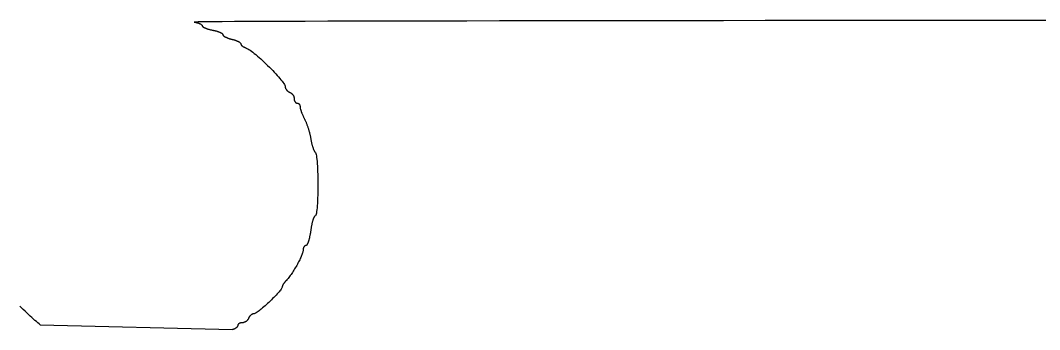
# Model space of a CAD drawing. Extents: x 30.9 to 78.4, y 89.6 to 108.4.
# Drawn here: x 42.53 to 54.34, y 89.58 to 93.16 of the extents above; entities that cross this region are included whole.
import ezdxf

# ---------------------------------------------------------------- set-up
doc = ezdxf.new("R2010")
doc.units = 0
doc.layers.get('0').update_dxf_attribs({"linetype": 'CONTINUOUS'})

msp = doc.modelspace()

# ---------------------------------------------------------------- linework, layer by layer
msp.add_line((42.761, 89.637), (44.988, 89.583))
at = {"color": 7}
for points in [[(54.812, 93.162), (54.264, 93.161), (53.723, 93.161), (53.191, 93.161), (52.667, 93.16), (52.153, 93.16), (51.649, 93.159), (51.157, 93.159), (50.676, 93.158), (50.208, 93.158), (49.753, 93.157), (49.312, 93.157), (48.885, 93.156), (48.475, 93.155), (48.08, 93.155), (47.702, 93.154), (47.342, 93.153), (47, 93.153), (46.677, 93.152), (46.374, 93.151), (46.091, 93.151), (45.83, 93.15), (45.59, 93.149), (45.373, 93.148), (45.18, 93.148), (45.011, 93.147), (44.866, 93.146), (44.747, 93.145), (44.655, 93.144), (44.589, 93.144), (44.551, 93.143), (44.542, 93.142)], [(44.542, 93.142), (44.547, 93.141), (44.551, 93.14), (44.556, 93.14), (44.561, 93.139), (44.566, 93.138), (44.57, 93.136), (44.575, 93.135), (44.579, 93.134), (44.584, 93.133), (44.588, 93.132), (44.592, 93.13), (44.596, 93.129), (44.6, 93.127), (44.603, 93.126), (44.607, 93.124), (44.61, 93.123), (44.613, 93.121), (44.616, 93.12), (44.619, 93.118), (44.621, 93.117), (44.624, 93.115), (44.626, 93.114), (44.628, 93.112), (44.63, 93.11), (44.632, 93.109), (44.633, 93.107), (44.634, 93.106), (44.635, 93.104), (44.636, 93.103), (44.636, 93.101), (44.636, 93.1)], [(44.636, 93.1), (44.636, 93.098), (44.637, 93.096), (44.638, 93.095), (44.639, 93.093), (44.64, 93.092), (44.642, 93.09), (44.644, 93.088), (44.646, 93.086), (44.649, 93.085), (44.652, 93.083), (44.655, 93.081), (44.658, 93.079), (44.661, 93.077), (44.665, 93.076), (44.669, 93.074), (44.674, 93.072), (44.678, 93.07), (44.683, 93.069), (44.687, 93.067), (44.692, 93.065), (44.697, 93.063), (44.703, 93.062), (44.708, 93.06), (44.714, 93.059), (44.72, 93.057), (44.725, 93.056), (44.731, 93.054), (44.737, 93.053), (44.744, 93.051), (44.75, 93.05), (44.756, 93.049)], [(44.756, 93.049), (44.763, 93.048), (44.769, 93.046), (44.775, 93.045), (44.781, 93.043), (44.787, 93.042), (44.793, 93.04), (44.799, 93.039), (44.804, 93.037), (44.81, 93.036), (44.815, 93.034), (44.82, 93.032), (44.825, 93.03), (44.83, 93.029), (44.835, 93.027), (44.839, 93.025), (44.843, 93.023), (44.847, 93.021), (44.851, 93.019), (44.855, 93.017), (44.858, 93.016), (44.861, 93.014), (44.864, 93.012), (44.866, 93.01), (44.869, 93.008), (44.871, 93.006), (44.872, 93.005), (44.874, 93.003), (44.875, 93.001), (44.876, 92.999), (44.876, 92.998), (44.877, 92.996)], [(44.877, 92.996), (44.877, 92.995), (44.877, 92.993), (44.878, 92.991), (44.879, 92.989), (44.88, 92.988), (44.881, 92.986), (44.883, 92.984), (44.885, 92.982), (44.887, 92.98), (44.89, 92.979), (44.892, 92.977), (44.895, 92.975), (44.898, 92.973), (44.902, 92.971), (44.905, 92.969), (44.909, 92.967), (44.912, 92.966), (44.916, 92.964), (44.921, 92.962), (44.925, 92.96), (44.929, 92.958), (44.934, 92.957), (44.938, 92.955), (44.943, 92.953), (44.948, 92.952), (44.953, 92.95), (44.958, 92.949), (44.963, 92.947), (44.969, 92.946), (44.974, 92.945), (44.98, 92.943)], [(44.98, 92.943), (44.985, 92.942), (44.99, 92.941), (44.996, 92.94), (45.001, 92.938), (45.006, 92.937), (45.011, 92.935), (45.016, 92.934), (45.021, 92.932), (45.025, 92.93), (45.03, 92.929), (45.034, 92.927), (45.039, 92.925), (45.043, 92.923), (45.047, 92.922), (45.051, 92.92), (45.054, 92.918), (45.058, 92.916), (45.061, 92.914), (45.064, 92.912), (45.067, 92.911), (45.069, 92.909), (45.072, 92.907), (45.074, 92.905), (45.076, 92.903), (45.078, 92.902), (45.079, 92.9), (45.08, 92.898), (45.081, 92.896), (45.082, 92.895), (45.083, 92.893), (45.083, 92.891)], [(45.083, 92.891), (45.083, 92.89), (45.083, 92.888), (45.083, 92.887), (45.084, 92.885), (45.085, 92.883), (45.086, 92.882), (45.087, 92.88), (45.088, 92.878), (45.089, 92.876), (45.091, 92.875), (45.092, 92.873), (45.094, 92.871), (45.096, 92.869), (45.098, 92.868), (45.1, 92.866), (45.102, 92.864), (45.105, 92.862), (45.107, 92.861), (45.11, 92.859), (45.112, 92.857), (45.115, 92.856), (45.118, 92.854), (45.121, 92.853), (45.124, 92.851), (45.127, 92.85), (45.13, 92.848), (45.133, 92.847), (45.136, 92.846), (45.139, 92.844), (45.143, 92.843), (45.146, 92.842)], [(45.146, 92.842), (45.155, 92.838), (45.166, 92.833), (45.178, 92.825), (45.192, 92.816), (45.207, 92.805), (45.223, 92.793), (45.24, 92.78), (45.257, 92.765), (45.276, 92.749), (45.295, 92.733), (45.314, 92.715), (45.334, 92.697), (45.354, 92.679), (45.374, 92.66), (45.394, 92.64), (45.414, 92.621), (45.434, 92.601), (45.453, 92.582), (45.471, 92.562), (45.489, 92.544), (45.505, 92.525), (45.521, 92.507), (45.536, 92.49), (45.549, 92.474), (45.562, 92.459), (45.572, 92.445), (45.581, 92.432), (45.588, 92.421), (45.594, 92.411), (45.597, 92.402), (45.598, 92.396)], [(45.598, 92.396), (45.598, 92.393), (45.598, 92.391), (45.599, 92.388), (45.599, 92.386), (45.6, 92.383), (45.601, 92.381), (45.601, 92.378), (45.602, 92.376), (45.603, 92.373), (45.605, 92.371), (45.606, 92.368), (45.607, 92.366), (45.609, 92.363), (45.611, 92.361), (45.612, 92.359), (45.614, 92.356), (45.616, 92.354), (45.618, 92.352), (45.62, 92.35), (45.622, 92.347), (45.624, 92.345), (45.627, 92.343), (45.629, 92.342), (45.631, 92.34), (45.634, 92.338), (45.636, 92.336), (45.639, 92.335), (45.642, 92.333), (45.644, 92.332), (45.647, 92.331), (45.65, 92.33)], [(45.65, 92.33), (45.652, 92.329), (45.655, 92.327), (45.658, 92.326), (45.66, 92.325), (45.663, 92.323), (45.665, 92.321), (45.668, 92.319), (45.67, 92.317), (45.673, 92.315), (45.675, 92.313), (45.677, 92.311), (45.679, 92.309), (45.681, 92.307), (45.683, 92.304), (45.685, 92.302), (45.687, 92.299), (45.689, 92.296), (45.69, 92.294), (45.692, 92.291), (45.693, 92.288), (45.694, 92.286), (45.696, 92.283), (45.697, 92.28), (45.698, 92.277), (45.699, 92.274), (45.699, 92.272), (45.7, 92.269), (45.7, 92.266), (45.701, 92.263), (45.701, 92.26), (45.701, 92.257)], [(45.701, 92.257), (45.701, 92.255), (45.701, 92.252), (45.702, 92.249), (45.702, 92.246), (45.702, 92.244), (45.703, 92.241), (45.703, 92.239), (45.704, 92.236), (45.705, 92.234), (45.706, 92.232), (45.706, 92.229), (45.707, 92.227), (45.708, 92.225), (45.709, 92.223), (45.711, 92.221), (45.712, 92.219), (45.713, 92.218), (45.714, 92.216), (45.716, 92.214), (45.717, 92.213), (45.719, 92.212), (45.72, 92.21), (45.722, 92.209), (45.723, 92.208), (45.725, 92.207), (45.727, 92.207), (45.728, 92.206), (45.73, 92.205), (45.732, 92.205), (45.734, 92.205), (45.735, 92.205)], [(45.735, 92.205), (45.737, 92.205), (45.739, 92.205), (45.741, 92.204), (45.743, 92.204), (45.744, 92.203), (45.746, 92.203), (45.748, 92.202), (45.749, 92.201), (45.751, 92.2), (45.752, 92.199), (45.754, 92.198), (45.755, 92.197), (45.757, 92.196), (45.758, 92.194), (45.759, 92.193), (45.76, 92.191), (45.762, 92.19), (45.763, 92.188), (45.764, 92.186), (45.765, 92.185), (45.766, 92.183), (45.766, 92.181), (45.767, 92.179), (45.768, 92.177), (45.768, 92.175), (45.769, 92.173), (45.769, 92.171), (45.77, 92.169), (45.77, 92.166), (45.77, 92.164), (45.77, 92.162)], [(45.77, 92.162), (45.77, 92.159), (45.77, 92.157), (45.771, 92.154), (45.771, 92.151), (45.772, 92.147), (45.773, 92.144), (45.773, 92.14), (45.774, 92.136), (45.776, 92.132), (45.777, 92.128), (45.778, 92.124), (45.78, 92.119), (45.781, 92.115), (45.783, 92.11), (45.784, 92.105), (45.786, 92.1), (45.788, 92.095), (45.79, 92.09), (45.792, 92.084), (45.794, 92.079), (45.797, 92.074), (45.799, 92.068), (45.801, 92.063), (45.804, 92.058), (45.806, 92.052), (45.809, 92.047), (45.811, 92.041), (45.814, 92.036), (45.816, 92.03), (45.819, 92.025), (45.822, 92.02)], [(45.822, 92.02), (45.825, 92.014), (45.827, 92.009), (45.83, 92.003), (45.833, 91.996), (45.836, 91.99), (45.839, 91.983), (45.842, 91.976), (45.844, 91.969), (45.847, 91.962), (45.85, 91.954), (45.853, 91.947), (45.855, 91.939), (45.858, 91.931), (45.861, 91.923), (45.863, 91.915), (45.866, 91.907), (45.868, 91.898), (45.871, 91.89), (45.873, 91.882), (45.876, 91.874), (45.878, 91.865), (45.88, 91.857), (45.882, 91.849), (45.884, 91.841), (45.886, 91.833), (45.888, 91.825), (45.889, 91.817), (45.891, 91.809), (45.892, 91.802), (45.894, 91.794), (45.895, 91.787)], [(45.895, 91.787), (45.896, 91.78), (45.897, 91.773), (45.899, 91.766), (45.9, 91.759), (45.901, 91.752), (45.903, 91.745), (45.904, 91.739), (45.906, 91.732), (45.908, 91.726), (45.909, 91.719), (45.911, 91.713), (45.913, 91.707), (45.914, 91.701), (45.916, 91.696), (45.918, 91.69), (45.92, 91.685), (45.921, 91.68), (45.923, 91.675), (45.925, 91.67), (45.927, 91.666), (45.929, 91.661), (45.931, 91.657), (45.932, 91.654), (45.934, 91.65), (45.936, 91.647), (45.938, 91.644), (45.939, 91.642), (45.941, 91.64), (45.943, 91.638), (45.945, 91.636), (45.946, 91.635)], [(45.946, 91.635), (45.95, 91.631), (45.953, 91.622), (45.956, 91.61), (45.959, 91.594), (45.962, 91.576), (45.964, 91.554), (45.967, 91.53), (45.969, 91.503), (45.97, 91.474), (45.972, 91.444), (45.973, 91.412), (45.974, 91.379), (45.975, 91.345), (45.975, 91.311), (45.975, 91.276), (45.975, 91.241), (45.975, 91.206), (45.975, 91.172), (45.974, 91.138), (45.973, 91.106), (45.972, 91.074), (45.97, 91.045), (45.968, 91.017), (45.967, 90.992), (45.964, 90.969), (45.962, 90.949), (45.959, 90.932), (45.956, 90.918), (45.953, 90.908), (45.95, 90.901), (45.946, 90.899)], [(45.946, 90.899), (45.944, 90.899), (45.943, 90.898), (45.941, 90.897), (45.939, 90.895), (45.938, 90.893), (45.936, 90.891), (45.934, 90.888), (45.932, 90.885), (45.93, 90.881), (45.928, 90.877), (45.927, 90.873), (45.925, 90.868), (45.923, 90.863), (45.921, 90.857), (45.919, 90.852), (45.917, 90.846), (45.915, 90.839), (45.914, 90.833), (45.912, 90.826), (45.91, 90.819), (45.908, 90.811), (45.907, 90.804), (45.905, 90.796), (45.903, 90.788), (45.902, 90.78), (45.9, 90.772), (45.899, 90.763), (45.897, 90.754), (45.896, 90.745), (45.895, 90.737), (45.893, 90.727)], [(45.893, 90.727), (45.892, 90.718), (45.891, 90.709), (45.889, 90.701), (45.888, 90.692), (45.886, 90.683), (45.885, 90.675), (45.883, 90.667), (45.881, 90.659), (45.88, 90.651), (45.878, 90.643), (45.876, 90.636), (45.874, 90.629), (45.872, 90.622), (45.87, 90.615), (45.868, 90.609), (45.866, 90.603), (45.864, 90.597), (45.863, 90.592), (45.861, 90.587), (45.859, 90.582), (45.857, 90.578), (45.855, 90.574), (45.853, 90.57), (45.851, 90.567), (45.849, 90.564), (45.847, 90.561), (45.845, 90.559), (45.843, 90.558), (45.841, 90.557), (45.839, 90.556), (45.837, 90.556)], [(45.804, 90.5), (45.804, 90.493), (45.803, 90.486), (45.801, 90.479), (45.799, 90.47), (45.796, 90.461), (45.792, 90.45), (45.788, 90.44), (45.783, 90.429), (45.778, 90.417), (45.772, 90.405), (45.766, 90.392), (45.76, 90.379), (45.753, 90.366), (45.746, 90.353), (45.739, 90.339), (45.731, 90.325), (45.723, 90.312), (45.715, 90.298), (45.707, 90.285), (45.699, 90.271), (45.69, 90.258), (45.682, 90.245), (45.673, 90.232), (45.665, 90.22), (45.656, 90.208), (45.648, 90.197), (45.639, 90.186), (45.631, 90.176), (45.623, 90.166), (45.615, 90.158), (45.608, 90.149)], [(45.837, 90.556), (45.836, 90.556), (45.834, 90.555), (45.832, 90.555), (45.83, 90.554), (45.829, 90.554), (45.827, 90.553), (45.826, 90.552), (45.824, 90.551), (45.823, 90.55), (45.821, 90.548), (45.82, 90.547), (45.818, 90.545), (45.817, 90.544), (45.816, 90.542), (45.814, 90.54), (45.813, 90.538), (45.812, 90.536), (45.811, 90.534), (45.81, 90.532), (45.809, 90.529), (45.808, 90.527), (45.808, 90.525), (45.807, 90.522), (45.806, 90.519), (45.806, 90.517), (45.805, 90.514), (45.805, 90.511), (45.805, 90.508), (45.804, 90.505), (45.804, 90.503), (45.804, 90.5)], [(45.608, 90.149), (45.606, 90.147), (45.603, 90.145), (45.601, 90.142), (45.599, 90.14), (45.597, 90.137), (45.594, 90.134), (45.592, 90.132), (45.59, 90.129), (45.588, 90.126), (45.586, 90.124), (45.584, 90.121), (45.583, 90.119), (45.581, 90.116), (45.579, 90.113), (45.577, 90.111), (45.576, 90.108), (45.574, 90.106), (45.573, 90.103), (45.572, 90.101), (45.571, 90.099), (45.569, 90.096), (45.568, 90.094), (45.567, 90.092), (45.567, 90.09), (45.566, 90.088), (45.565, 90.086), (45.565, 90.084), (45.564, 90.082), (45.564, 90.081), (45.564, 90.079), (45.564, 90.078)], [(45.564, 90.078), (45.563, 90.073), (45.56, 90.067), (45.556, 90.059), (45.551, 90.051), (45.544, 90.041), (45.536, 90.031), (45.526, 90.02), (45.516, 90.008), (45.505, 89.995), (45.492, 89.982), (45.48, 89.969), (45.466, 89.955), (45.452, 89.941), (45.438, 89.927), (45.423, 89.913), (45.408, 89.898), (45.393, 89.885), (45.379, 89.871), (45.364, 89.858), (45.349, 89.845), (45.335, 89.833), (45.321, 89.821), (45.308, 89.811), (45.295, 89.801), (45.283, 89.792), (45.272, 89.784), (45.262, 89.778), (45.254, 89.773), (45.246, 89.769), (45.239, 89.766), (45.234, 89.765)], [(42.761, 89.637), (42.746, 89.648), (42.731, 89.661), (42.715, 89.675), (42.698, 89.69), (42.68, 89.706), (42.661, 89.722), (42.643, 89.74), (42.623, 89.758), (42.604, 89.777), (42.584, 89.796), (42.564, 89.815), (42.544, 89.835), (42.525, 89.854)], [(45.234, 89.765), (45.232, 89.765), (45.23, 89.765), (45.228, 89.765), (45.225, 89.764), (45.223, 89.764), (45.221, 89.763), (45.218, 89.762), (45.216, 89.761), (45.214, 89.76), (45.212, 89.759), (45.209, 89.757), (45.207, 89.756), (45.205, 89.755), (45.203, 89.753), (45.2, 89.751), (45.198, 89.749), (45.196, 89.747), (45.194, 89.745), (45.192, 89.743), (45.19, 89.741), (45.188, 89.739), (45.186, 89.737), (45.185, 89.734), (45.183, 89.732), (45.181, 89.73), (45.18, 89.727), (45.178, 89.725), (45.177, 89.722), (45.176, 89.719), (45.174, 89.717), (45.173, 89.714)], [(45.048, 89.631), (45.048, 89.629), (45.048, 89.627), (45.048, 89.625), (45.047, 89.624), (45.046, 89.622), (45.045, 89.62), (45.044, 89.618), (45.043, 89.616), (45.042, 89.615), (45.041, 89.613), (45.039, 89.611), (45.037, 89.609), (45.036, 89.608), (45.034, 89.606), (45.032, 89.604), (45.03, 89.603), (45.027, 89.601), (45.025, 89.599), (45.023, 89.598), (45.02, 89.596), (45.018, 89.595), (45.015, 89.593), (45.012, 89.592), (45.009, 89.59), (45.007, 89.589), (45.004, 89.588), (45.001, 89.587), (44.998, 89.586), (44.995, 89.585), (44.991, 89.584), (44.988, 89.583)], [(45.101, 89.662), (45.098, 89.662), (45.095, 89.662), (45.093, 89.662), (45.09, 89.662), (45.087, 89.661), (45.085, 89.661), (45.082, 89.66), (45.08, 89.66), (45.078, 89.659), (45.075, 89.658), (45.073, 89.657), (45.071, 89.657), (45.069, 89.656), (45.067, 89.655), (45.065, 89.654), (45.063, 89.652), (45.061, 89.651), (45.059, 89.65), (45.058, 89.649), (45.056, 89.647), (45.055, 89.646), (45.054, 89.645), (45.053, 89.643), (45.052, 89.642), (45.051, 89.64), (45.05, 89.639), (45.049, 89.637), (45.049, 89.635), (45.049, 89.634), (45.048, 89.632), (45.048, 89.631)], [(45.173, 89.714), (45.172, 89.711), (45.171, 89.708), (45.17, 89.706), (45.168, 89.703), (45.166, 89.701), (45.165, 89.698), (45.163, 89.696), (45.161, 89.693), (45.159, 89.691), (45.157, 89.689), (45.155, 89.686), (45.152, 89.684), (45.15, 89.682), (45.148, 89.68), (45.145, 89.678), (45.143, 89.677), (45.14, 89.675), (45.137, 89.673), (45.135, 89.672), (45.132, 89.67), (45.129, 89.669), (45.126, 89.668), (45.124, 89.667), (45.121, 89.666), (45.118, 89.665), (45.115, 89.664), (45.112, 89.663), (45.109, 89.663), (45.107, 89.663), (45.104, 89.662), (45.101, 89.662)]]:
    msp.add_lwpolyline(points, dxfattribs=at)

doc.saveas('drawing.dxf')
